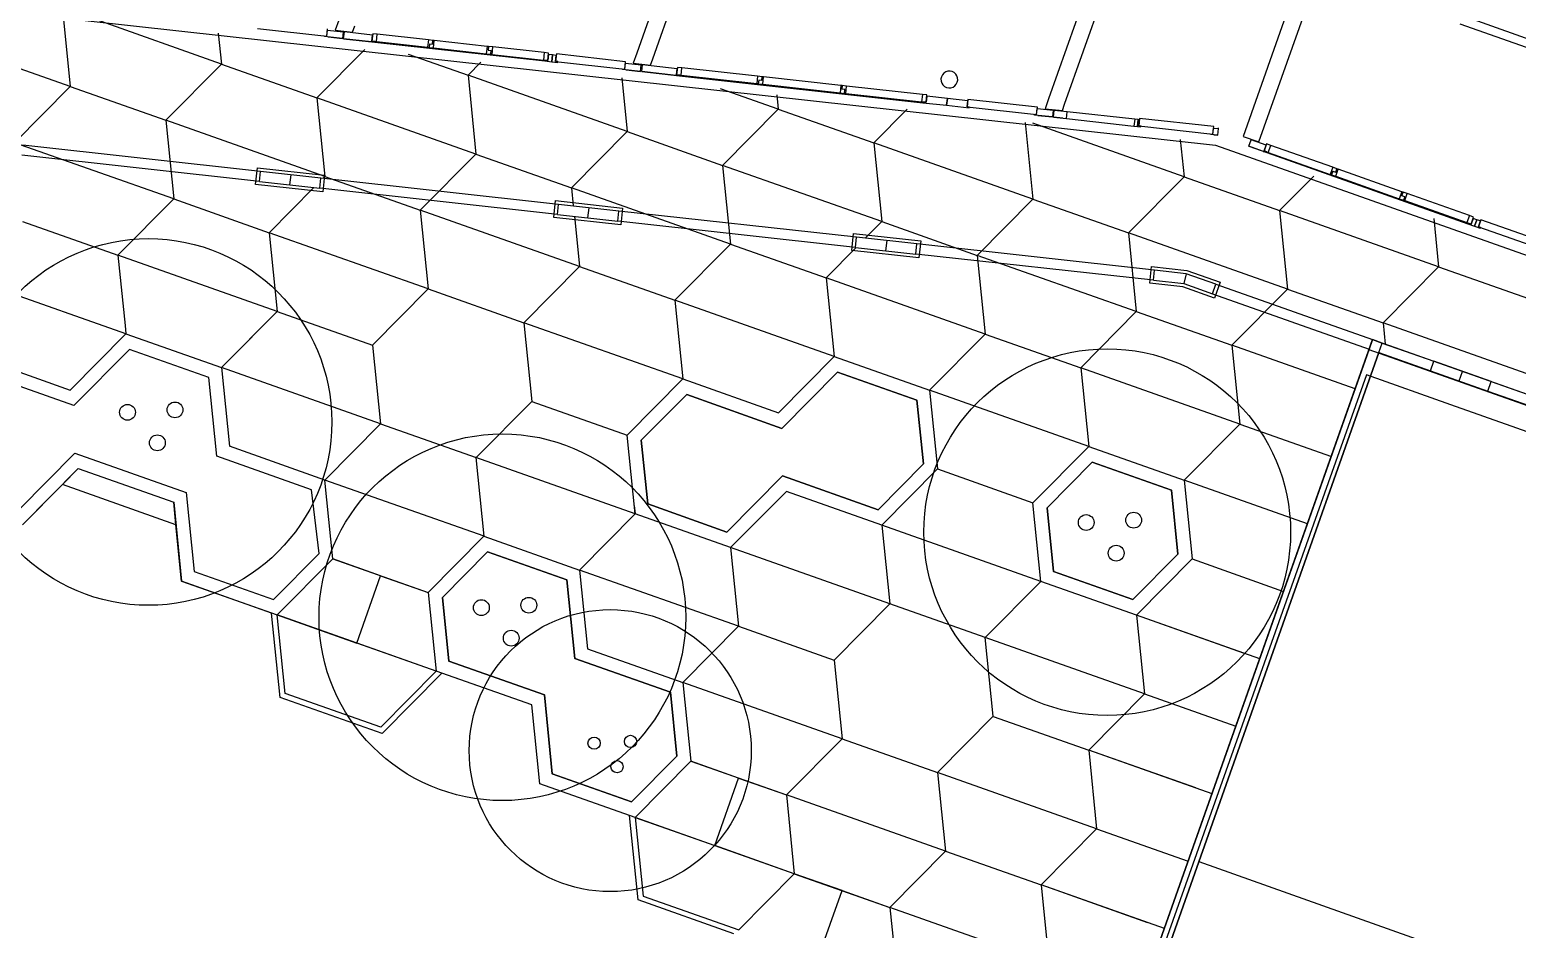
# Model space of a CAD drawing. Header units: metres. Extents: x 2681598 to 2681800, y 1249481 to 1249590.
# Drawn here: x 2681720.59 to 2681742.63, y 1249529.98 to 1249543.31 of the extents above; entities that cross this region are included whole.
import ezdxf

# ---------------------------------------------------------------- set-up
doc = ezdxf.new("R2010")
doc.units = ezdxf.units.M
doc.layers.add('linien', color=7, linetype='Continuous', true_color=0x000000)

msp = doc.modelspace()

# ---------------------------------------------------------------- linework, layer by layer
at = {"layer": 'linien'}
for p, q in [((2681732.768, 1249551.965), (2681729.585, 1249542.963)), ((2681729.821, 1249542.879), (2681733.007, 1249551.891)), ((2681738.403, 1249549.978), (2681735.684, 1249542.288)), ((2681735.92, 1249542.205), (2681738.639, 1249549.895)), ((2681741.137, 1249549.011), (2681738.563, 1249541.73)), ((2681738.798, 1249541.647), (2681741.373, 1249548.928)), ((2681711.665, 1249544.525), (2681738.154, 1249541.597)), ((2681721.086, 1249543.512), (2681721.192, 1249542.468)), ((2681723.431, 1249542.801), (2681721.571, 1249543.459)), ((2681725.17, 1249543.451), (2681725.118, 1249543.301)), ((2681741.777, 1249543.395), (2681744.275, 1249542.512)), ((2681744.317, 1249542.63), (2681741.818, 1249543.513)), ((2681721.192, 1249542.468), (2681718.835, 1249543.302)), ((2681723.384, 1249543.258), (2681723.431, 1249542.801)), ((2681723.967, 1249543.328), (2681724.991, 1249543.215)), ((2681724.959, 1249543.208), (2681724.96, 1249543.218)), ((2681725.225, 1249543.179), (2681724.959, 1249543.208)), ((2681724.96, 1249543.218), (2681724.991, 1249543.215)), ((2681724.991, 1249543.215), (2681725.003, 1249543.324)), ((2681724.991, 1249543.215), (2681725.001, 1249543.304)), ((2681725.001, 1249543.304), (2681725.236, 1249543.278)), ((2681725.011, 1249543.202), (2681725.225, 1249543.179)), ((2681725.011, 1249543.199), (2681725.011, 1249543.202)), ((2681725.118, 1249543.301), (2681725.373, 1249543.273)), ((2681725.236, 1249543.278), (2681725.225, 1249543.179)), ((2681725.236, 1249543.278), (2681725.237, 1249543.288)), ((2681725.241, 1249543.177), (2681725.252, 1249543.276)), ((2681725.241, 1249543.177), (2681725.704, 1249543.126)), ((2681725.652, 1249543.131), (2681725.241, 1249543.177)), ((2681725.252, 1249543.276), (2681725.253, 1249543.286)), ((2681725.67, 1249543.23), (2681725.252, 1249543.276)), ((2681725.373, 1249543.273), (2681725.406, 1249543.367)), ((2681725.672, 1249543.25), (2681725.66, 1249543.141)), ((2681725.66, 1249543.141), (2681725.67, 1249543.23)), ((2681725.738, 1249543.243), (2681725.672, 1249543.25)), ((2681725.726, 1249543.134), (2681725.738, 1249543.243)), ((2681726.498, 1249543.159), (2681725.738, 1249543.243)), ((2681726.498, 1249543.159), (2681726.485, 1249543.05)), ((2681726.563, 1249543.152), (2681726.498, 1249543.159)), ((2681724.845, 1249542.301), (2681725.555, 1249543.018)), ((2681725.652, 1249543.128), (2681725.652, 1249543.131)), ((2681725.705, 1249543.136), (2681725.66, 1249543.141)), ((2681725.66, 1249543.141), (2681725.726, 1249543.134)), ((2681725.704, 1249543.126), (2681725.705, 1249543.136)), ((2681725.704, 1249543.126), (2681728.22, 1249542.848)), ((2681725.726, 1249543.134), (2681726.485, 1249543.05)), ((2681726.197, 1249542.947), (2681727.084, 1249542.634)), ((2681726.485, 1249543.05), (2681726.506, 1249543.048)), ((2681726.512, 1249543.102), (2681726.506, 1249543.048)), ((2681726.506, 1249543.048), (2681726.572, 1249543.04)), ((2681726.512, 1249543.102), (2681726.557, 1249543.097)), ((2681726.557, 1249543.097), (2681726.563, 1249543.152)), ((2681726.584, 1249543.15), (2681726.563, 1249543.152)), ((2681726.572, 1249543.04), (2681726.584, 1249543.15)), ((2681726.572, 1249543.04), (2681727.354, 1249542.954)), ((2681727.366, 1249543.063), (2681726.584, 1249543.15)), ((2681727.366, 1249543.063), (2681727.354, 1249542.954)), ((2681727.354, 1249542.954), (2681727.42, 1249542.947)), ((2681727.387, 1249543.061), (2681727.366, 1249543.063)), ((2681727.387, 1249543.061), (2681727.381, 1249543.006)), ((2681727.381, 1249543.006), (2681727.426, 1249543.001)), ((2681727.453, 1249543.054), (2681727.387, 1249543.061)), ((2681727.42, 1249542.947), (2681727.426, 1249543.001)), ((2681727.42, 1249542.947), (2681727.441, 1249542.944)), ((2681727.441, 1249542.944), (2681727.453, 1249543.054)), ((2681727.441, 1249542.944), (2681728.2, 1249542.86)), ((2681728.213, 1249542.97), (2681727.453, 1249543.054)), ((2681728.213, 1249542.97), (2681728.2, 1249542.86)), ((2681728.278, 1249542.962), (2681728.213, 1249542.97)), ((2681728.266, 1249542.853), (2681728.278, 1249542.962)), ((2681728.276, 1249542.942), (2681728.266, 1249542.853)), ((2681728.334, 1249542.936), (2681728.276, 1249542.942)), ((2681728.393, 1249542.95), (2681728.381, 1249542.84)), ((2681729.418, 1249542.836), (2681728.393, 1249542.95)), ((2681729.585, 1249542.963), (2681729.532, 1249542.813)), ((2681722.606, 1249541.968), (2681723.431, 1249542.801)), ((2681723.431, 1249542.801), (2681724.845, 1249542.301)), ((2681727.084, 1249542.634), (2681727.276, 1249542.828)), ((2681728.2, 1249542.86), (2681728.266, 1249542.853)), ((2681728.221, 1249542.858), (2681728.22, 1249542.848)), ((2681728.22, 1249542.848), (2681728.323, 1249542.836)), ((2681728.266, 1249542.853), (2681728.221, 1249542.858)), ((2681728.323, 1249542.836), (2681728.334, 1249542.936)), ((2681728.334, 1249542.936), (2681728.323, 1249542.836)), ((2681728.323, 1249542.836), (2681728.411, 1249542.826)), ((2681728.391, 1249542.929), (2681728.334, 1249542.936)), ((2681728.381, 1249542.84), (2681728.391, 1249542.929)), ((2681728.412, 1249542.837), (2681728.381, 1249542.84)), ((2681728.381, 1249542.84), (2681729.406, 1249542.727)), ((2681728.411, 1249542.826), (2681728.412, 1249542.837)), ((2681729.374, 1249542.72), (2681729.375, 1249542.73)), ((2681729.64, 1249542.691), (2681729.374, 1249542.72)), ((2681729.375, 1249542.73), (2681729.406, 1249542.727)), ((2681729.406, 1249542.727), (2681729.418, 1249542.836)), ((2681729.406, 1249542.727), (2681729.416, 1249542.816)), ((2681729.416, 1249542.816), (2681729.651, 1249542.79)), ((2681729.532, 1249542.813), (2681729.788, 1249542.785)), ((2681729.64, 1249542.691), (2681729.651, 1249542.79)), ((2681729.651, 1249542.79), (2681729.652, 1249542.8)), ((2681729.656, 1249542.689), (2681729.667, 1249542.788)), ((2681729.667, 1249542.788), (2681729.668, 1249542.798)), ((2681730.184, 1249542.731), (2681729.667, 1249542.788)), ((2681729.788, 1249542.785), (2681729.821, 1249542.879)), ((2681730.186, 1249542.751), (2681730.174, 1249542.642)), ((2681730.174, 1249542.642), (2681730.184, 1249542.731)), ((2681730.252, 1249542.744), (2681730.186, 1249542.751)), ((2681730.24, 1249542.635), (2681730.252, 1249542.744)), ((2681731.374, 1249542.62), (2681730.252, 1249542.744)), ((2681727.084, 1249542.634), (2681727.202, 1249541.468)), ((2681729.441, 1249541.8), (2681727.084, 1249542.634)), ((2681729.36, 1249542.598), (2681729.441, 1249541.8)), ((2681729.426, 1249542.714), (2681729.64, 1249542.691)), ((2681729.426, 1249542.711), (2681729.426, 1249542.714)), ((2681729.656, 1249542.689), (2681730.218, 1249542.627)), ((2681730.166, 1249542.632), (2681729.656, 1249542.689)), ((2681730.166, 1249542.63), (2681730.166, 1249542.632)), ((2681730.219, 1249542.637), (2681730.174, 1249542.642)), ((2681730.174, 1249542.642), (2681730.24, 1249542.635)), ((2681730.218, 1249542.627), (2681730.219, 1249542.637)), ((2681730.218, 1249542.627), (2681733.822, 1249542.228)), ((2681730.24, 1249542.635), (2681731.362, 1249542.511)), ((2681731.374, 1249542.62), (2681731.362, 1249542.511)), ((2681731.362, 1249542.511), (2681731.383, 1249542.509)), ((2681731.44, 1249542.613), (2681731.374, 1249542.62)), ((2681731.389, 1249542.563), (2681731.383, 1249542.509)), ((2681731.383, 1249542.509), (2681731.449, 1249542.501)), ((2681731.434, 1249542.558), (2681731.389, 1249542.563)), ((2681731.434, 1249542.558), (2681731.44, 1249542.613)), ((2681731.461, 1249542.611), (2681731.44, 1249542.613)), ((2681731.449, 1249542.501), (2681731.461, 1249542.611)), ((2681731.449, 1249542.501), (2681732.594, 1249542.375)), ((2681732.606, 1249542.484), (2681731.461, 1249542.611)), ((2681720.367, 1249541.636), (2681721.192, 1249542.468)), ((2681721.192, 1249542.468), (2681722.606, 1249541.968)), ((2681724.845, 1249542.301), (2681724.963, 1249541.135)), ((2681727.202, 1249541.468), (2681724.845, 1249542.301)), ((2681731.68, 1249542.133), (2681730.823, 1249542.436)), ((2681731.659, 1249542.344), (2681731.68, 1249542.133)), ((2681732.606, 1249542.484), (2681732.594, 1249542.375)), ((2681732.594, 1249542.375), (2681732.659, 1249542.367)), ((2681732.627, 1249542.482), (2681732.606, 1249542.484)), ((2681732.627, 1249542.482), (2681732.621, 1249542.427)), ((2681732.665, 1249542.422), (2681732.621, 1249542.427)), ((2681732.692, 1249542.474), (2681732.627, 1249542.482)), ((2681732.659, 1249542.367), (2681732.665, 1249542.422)), ((2681732.659, 1249542.367), (2681732.68, 1249542.365)), ((2681732.68, 1249542.365), (2681732.692, 1249542.474)), ((2681732.68, 1249542.365), (2681733.803, 1249542.241)), ((2681733.815, 1249542.35), (2681732.692, 1249542.474)), ((2681733.815, 1249542.35), (2681733.803, 1249542.241)), ((2681733.88, 1249542.343), (2681733.815, 1249542.35)), ((2681733.868, 1249542.234), (2681733.88, 1249542.343)), ((2681733.878, 1249542.323), (2681733.868, 1249542.234)), ((2681734.184, 1249542.289), (2681733.878, 1249542.323)), ((2681734.173, 1249542.19), (2681734.184, 1249542.289)), ((2681734.184, 1249542.289), (2681734.173, 1249542.19)), ((2681734.486, 1249542.256), (2681734.184, 1249542.289)), ((2681734.489, 1249542.276), (2681734.477, 1249542.167)), ((2681735.517, 1249542.162), (2681734.489, 1249542.276)), ((2681735.684, 1249542.288), (2681735.631, 1249542.139)), ((2681730.855, 1249541.3), (2681731.68, 1249542.133)), ((2681731.68, 1249542.133), (2681733.094, 1249541.633)), ((2681733.094, 1249541.633), (2681733.587, 1249542.131)), ((2681733.803, 1249542.241), (2681733.868, 1249542.234)), ((2681733.823, 1249542.239), (2681733.822, 1249542.228)), ((2681733.822, 1249542.228), (2681734.173, 1249542.19)), ((2681733.868, 1249542.234), (2681733.823, 1249542.239)), ((2681734.173, 1249542.19), (2681734.506, 1249542.153)), ((2681734.477, 1249542.167), (2681734.486, 1249542.256)), ((2681734.507, 1249542.163), (2681734.477, 1249542.167)), ((2681734.477, 1249542.167), (2681735.505, 1249542.053)), ((2681734.506, 1249542.153), (2681734.507, 1249542.163)), ((2681735.473, 1249542.046), (2681735.474, 1249542.056)), ((2681735.474, 1249542.056), (2681735.505, 1249542.053)), ((2681735.505, 1249542.053), (2681735.517, 1249542.162)), ((2681735.505, 1249542.053), (2681735.515, 1249542.142)), ((2681735.515, 1249542.142), (2681735.75, 1249542.116)), ((2681735.631, 1249542.139), (2681735.887, 1249542.111)), ((2681735.75, 1249542.116), (2681735.739, 1249542.017)), ((2681735.75, 1249542.116), (2681735.751, 1249542.126)), ((2681735.757, 1249542.015), (2681735.768, 1249542.114)), ((2681735.768, 1249542.114), (2681735.769, 1249542.124)), ((2681735.959, 1249542.093), (2681735.768, 1249542.114)), ((2681735.887, 1249542.111), (2681735.92, 1249542.205)), ((2681735.948, 1249541.993), (2681735.959, 1249542.093)), ((2681736.959, 1249541.982), (2681735.959, 1249542.093)), ((2681724.963, 1249541.135), (2681722.606, 1249541.968)), ((2681722.606, 1249541.968), (2681722.724, 1249540.802)), ((2681735.336, 1249541.937), (2681735.451, 1249540.8)), ((2681737.69, 1249541.132), (2681735.449, 1249541.925)), ((2681735.739, 1249542.017), (2681735.473, 1249542.046)), ((2681735.525, 1249542.04), (2681735.739, 1249542.017)), ((2681735.525, 1249542.037), (2681735.525, 1249542.04)), ((2681735.757, 1249542.015), (2681735.948, 1249541.993)), ((2681735.896, 1249541.999), (2681735.757, 1249542.015)), ((2681735.896, 1249541.996), (2681735.896, 1249541.999)), ((2681735.948, 1249541.993), (2681736.948, 1249541.883)), ((2681736.959, 1249541.982), (2681736.948, 1249541.883)), ((2681736.948, 1249541.883), (2681736.998, 1249541.877)), ((2681737.009, 1249541.977), (2681736.959, 1249541.982)), ((2681736.998, 1249541.877), (2681737.009, 1249541.977)), ((2681737.009, 1249541.977), (2681736.998, 1249541.877)), ((2681736.998, 1249541.877), (2681737.049, 1249541.872)), ((2681737.029, 1249541.974), (2681737.009, 1249541.977)), ((2681737.032, 1249541.995), (2681737.019, 1249541.886)), ((2681737.019, 1249541.886), (2681737.029, 1249541.974)), ((2681737.05, 1249541.882), (2681737.019, 1249541.886)), ((2681737.019, 1249541.886), (2681738.117, 1249541.764)), ((2681738.129, 1249541.874), (2681737.032, 1249541.995)), ((2681737.049, 1249541.872), (2681737.05, 1249541.882)), ((2681738.117, 1249541.764), (2681738.129, 1249541.874)), ((2681738.117, 1249541.764), (2681738.127, 1249541.853)), ((2681738.127, 1249541.853), (2681738.199, 1249541.845)), ((2681738.188, 1249541.746), (2681738.199, 1249541.845)), ((2681738.199, 1249541.845), (2681738.2, 1249541.855)), ((2681722.724, 1249540.802), (2681720.367, 1249541.636)), ((2681728.616, 1249540.968), (2681729.441, 1249541.8)), ((2681729.441, 1249541.8), (2681730.855, 1249541.3)), ((2681733.094, 1249541.633), (2681733.212, 1249540.467)), ((2681735.451, 1249540.8), (2681733.094, 1249541.633)), ((2681737.634, 1249541.683), (2681737.69, 1249541.132)), ((2681738.085, 1249541.757), (2681738.086, 1249541.768)), ((2681738.188, 1249541.746), (2681738.085, 1249541.757)), ((2681738.086, 1249541.768), (2681738.117, 1249541.764)), ((2681738.136, 1249541.748), (2681738.137, 1249541.751)), ((2681738.137, 1249541.751), (2681738.188, 1249541.746)), ((2681738.563, 1249541.73), (2681738.798, 1249541.647)), ((2681738.649, 1249541.583), (2681738.682, 1249541.677)), ((2681738.682, 1249541.677), (2681738.685, 1249541.687)), ((2681738.905, 1249541.599), (2681738.682, 1249541.677)), ((2681738.911, 1249541.618), (2681738.875, 1249541.514)), ((2681738.974, 1249541.596), (2681738.911, 1249541.618)), ((2681723.993, 1249541.061), (2681720.473, 1249541.45)), ((2681724.01, 1249541.21), (2681720.49, 1249541.599)), ((2681726.377, 1249540.635), (2681727.202, 1249541.468)), ((2681727.202, 1249541.468), (2681728.616, 1249540.968)), ((2681738.154, 1249541.597), (2681754.541, 1249535.803)), ((2681738.649, 1249541.583), (2681738.914, 1249541.489)), ((2681738.865, 1249541.507), (2681738.649, 1249541.583)), ((2681738.864, 1249541.504), (2681738.865, 1249541.507)), ((2681738.875, 1249541.514), (2681738.905, 1249541.599)), ((2681738.917, 1249541.499), (2681738.875, 1249541.514)), ((2681738.875, 1249541.514), (2681738.937, 1249541.492)), ((2681738.914, 1249541.489), (2681738.917, 1249541.499)), ((2681738.914, 1249541.489), (2681741.895, 1249540.435)), ((2681738.937, 1249541.492), (2681738.974, 1249541.596)), ((2681738.937, 1249541.492), (2681739.856, 1249541.167)), ((2681739.892, 1249541.271), (2681738.974, 1249541.596)), ((2681723.938, 1249541.017), (2681723.966, 1249541.265)), ((2681723.966, 1249541.265), (2681724.96, 1249541.156)), ((2681723.993, 1249541.061), (2681724.01, 1249541.21)), ((2681723.993, 1249541.061), (2681724.01, 1249541.21)), ((2681724.904, 1249541.111), (2681724.01, 1249541.21)), ((2681733.212, 1249540.467), (2681730.855, 1249541.3)), ((2681730.855, 1249541.3), (2681730.973, 1249540.134)), ((2681739.892, 1249541.271), (2681739.856, 1249541.167)), ((2681739.894, 1249541.212), (2681739.876, 1249541.16)), ((2681739.955, 1249541.249), (2681739.892, 1249541.271)), ((2681739.894, 1249541.212), (2681739.936, 1249541.197)), ((2681739.936, 1249541.197), (2681739.955, 1249541.249)), ((2681739.938, 1249541.138), (2681739.975, 1249541.242)), ((2681739.975, 1249541.242), (2681739.955, 1249541.249)), ((2681740.915, 1249540.91), (2681739.975, 1249541.242)), ((2681724.932, 1249540.907), (2681723.938, 1249541.017)), ((2681723.993, 1249541.061), (2681724.888, 1249540.962)), ((2681724.138, 1249540.302), (2681724.801, 1249540.972)), ((2681724.457, 1249541.161), (2681724.441, 1249541.012)), ((2681724.888, 1249540.962), (2681724.904, 1249541.111)), ((2681724.888, 1249540.962), (2681724.904, 1249541.111)), ((2681728.408, 1249540.573), (2681724.888, 1249540.962)), ((2681728.425, 1249540.722), (2681724.904, 1249541.111)), ((2681724.96, 1249541.156), (2681724.932, 1249540.907)), ((2681724.936, 1249541.108), (2681724.963, 1249541.135)), ((2681724.963, 1249541.135), (2681726.377, 1249540.635)), ((2681730.973, 1249540.134), (2681728.616, 1249540.968)), ((2681728.616, 1249540.968), (2681728.643, 1249540.698)), ((2681736.865, 1249540.3), (2681737.69, 1249541.132)), ((2681737.69, 1249541.132), (2681739.104, 1249540.632)), ((2681739.104, 1249540.632), (2681739.61, 1249541.142)), ((2681739.856, 1249541.167), (2681739.876, 1249541.16)), ((2681739.876, 1249541.16), (2681739.938, 1249541.138)), ((2681739.938, 1249541.138), (2681740.878, 1249540.806)), ((2681721.899, 1249539.97), (2681722.724, 1249540.802)), ((2681722.724, 1249540.802), (2681724.138, 1249540.302)), ((2681728.353, 1249540.529), (2681728.38, 1249540.777)), ((2681728.38, 1249540.777), (2681729.374, 1249540.668)), ((2681734.626, 1249539.967), (2681735.451, 1249540.8)), ((2681735.451, 1249540.8), (2681736.865, 1249540.3)), ((2681740.915, 1249540.91), (2681740.878, 1249540.806)), ((2681740.878, 1249540.806), (2681740.94, 1249540.784)), ((2681740.934, 1249540.903), (2681740.915, 1249540.91)), ((2681740.916, 1249540.851), (2681740.934, 1249540.903)), ((2681740.959, 1249540.836), (2681740.916, 1249540.851)), ((2681740.997, 1249540.881), (2681740.934, 1249540.903)), ((2681740.959, 1249540.836), (2681740.94, 1249540.784)), ((2681740.94, 1249540.784), (2681740.96, 1249540.777)), ((2681740.96, 1249540.777), (2681740.997, 1249540.881)), ((2681740.96, 1249540.777), (2681741.879, 1249540.452)), ((2681741.916, 1249540.556), (2681740.997, 1249540.881)), ((2681726.377, 1249540.635), (2681726.495, 1249539.469)), ((2681728.734, 1249539.802), (2681726.377, 1249540.635)), ((2681729.347, 1249540.419), (2681728.353, 1249540.529)), ((2681728.408, 1249540.573), (2681728.425, 1249540.722)), ((2681728.408, 1249540.573), (2681728.425, 1249540.722)), ((2681728.408, 1249540.573), (2681729.303, 1249540.474)), ((2681729.319, 1249540.623), (2681728.425, 1249540.722)), ((2681728.659, 1249540.545), (2681728.734, 1249539.802)), ((2681728.872, 1249540.673), (2681728.855, 1249540.524)), ((2681729.303, 1249540.474), (2681729.319, 1249540.623)), ((2681729.303, 1249540.474), (2681729.319, 1249540.623)), ((2681732.839, 1249540.234), (2681729.319, 1249540.623)), ((2681729.374, 1249540.668), (2681729.347, 1249540.419)), ((2681739.104, 1249540.632), (2681739.222, 1249539.466)), ((2681741.461, 1249539.799), (2681739.104, 1249540.632)), ((2681741.389, 1249540.513), (2681741.461, 1249539.799)), ((2681741.916, 1249540.556), (2681741.879, 1249540.452)), ((2681741.978, 1249540.534), (2681741.916, 1249540.556)), ((2681741.941, 1249540.43), (2681741.978, 1249540.534)), ((2681741.971, 1249540.514), (2681741.941, 1249540.43)), ((2681742.026, 1249540.495), (2681741.971, 1249540.514)), ((2681720.485, 1249540.47), (2681721.899, 1249539.97)), ((2681724.138, 1249540.302), (2681724.256, 1249539.136)), ((2681726.495, 1249539.469), (2681724.138, 1249540.302)), ((2681732.823, 1249540.085), (2681729.303, 1249540.474)), ((2681732.968, 1249540.22), (2681733.212, 1249540.467)), ((2681733.212, 1249540.467), (2681734.626, 1249539.967)), ((2681736.865, 1249540.3), (2681736.983, 1249539.134)), ((2681739.222, 1249539.466), (2681736.865, 1249540.3)), ((2681741.879, 1249540.452), (2681741.941, 1249540.43)), ((2681741.899, 1249540.445), (2681741.895, 1249540.435)), ((2681741.895, 1249540.435), (2681741.992, 1249540.401)), ((2681741.941, 1249540.43), (2681741.899, 1249540.445)), ((2681741.992, 1249540.401), (2681742.026, 1249540.495)), ((2681742.026, 1249540.495), (2681741.992, 1249540.401)), ((2681741.992, 1249540.401), (2681742.076, 1249540.371)), ((2681742.08, 1249540.476), (2681742.026, 1249540.495)), ((2681742.087, 1249540.495), (2681742.05, 1249540.391)), ((2681742.05, 1249540.391), (2681742.08, 1249540.476)), ((2681742.08, 1249540.381), (2681742.05, 1249540.391)), ((2681742.05, 1249540.391), (2681743.023, 1249540.048)), ((2681742.076, 1249540.371), (2681742.08, 1249540.381)), ((2681743.059, 1249540.151), (2681742.087, 1249540.495)), ((2681730.148, 1249539.302), (2681730.973, 1249540.134)), ((2681730.973, 1249540.134), (2681732.387, 1249539.634)), ((2681732.387, 1249539.634), (2681732.833, 1249540.084)), ((2681732.768, 1249540.041), (2681732.795, 1249540.289)), ((2681732.795, 1249540.289), (2681733.789, 1249540.18)), ((2681732.823, 1249540.085), (2681732.839, 1249540.234)), ((2681732.823, 1249540.085), (2681732.839, 1249540.234)), ((2681732.823, 1249540.085), (2681733.718, 1249539.986)), ((2681733.734, 1249540.135), (2681732.839, 1249540.234)), ((2681733.287, 1249540.185), (2681733.27, 1249540.036)), ((2681733.718, 1249539.986), (2681733.734, 1249540.135)), ((2681733.718, 1249539.986), (2681733.734, 1249540.135)), ((2681737.254, 1249539.746), (2681733.734, 1249540.135)), ((2681733.789, 1249540.18), (2681733.762, 1249539.931)), ((2681724.256, 1249539.136), (2681721.899, 1249539.97)), ((2681721.899, 1249539.97), (2681722.005, 1249538.929)), ((2681733.762, 1249539.931), (2681732.768, 1249540.041)), ((2681737.238, 1249539.597), (2681733.718, 1249539.986)), ((2681736.983, 1249539.134), (2681734.626, 1249539.967)), ((2681734.626, 1249539.967), (2681734.744, 1249538.801)), ((2681722.017, 1249538.804), (2681719.66, 1249539.637)), ((2681727.909, 1249538.969), (2681728.734, 1249539.802)), ((2681728.734, 1249539.802), (2681730.148, 1249539.302)), ((2681732.387, 1249539.634), (2681732.505, 1249538.468)), ((2681734.744, 1249538.801), (2681732.387, 1249539.634)), ((2681737.183, 1249539.553), (2681737.21, 1249539.801)), ((2681737.21, 1249539.801), (2681737.73, 1249539.744)), ((2681737.238, 1249539.597), (2681737.254, 1249539.746)), ((2681737.238, 1249539.597), (2681737.254, 1249539.746)), ((2681737.719, 1249539.695), (2681737.254, 1249539.746)), ((2681737.719, 1249539.695), (2681737.685, 1249539.548)), ((2681738.159, 1249539.539), (2681737.719, 1249539.695)), ((2681737.73, 1249539.744), (2681738.223, 1249539.57)), ((2681740.637, 1249538.966), (2681741.461, 1249539.799)), ((2681741.461, 1249539.799), (2681742.875, 1249539.299)), ((2681725.671, 1249538.636), (2681726.495, 1249539.469)), ((2681726.495, 1249539.469), (2681727.909, 1249538.969)), ((2681737.674, 1249539.499), (2681737.183, 1249539.553)), ((2681737.238, 1249539.597), (2681737.685, 1249539.548)), ((2681738.14, 1249539.334), (2681737.674, 1249539.499)), ((2681737.685, 1249539.548), (2681738.109, 1249539.398)), ((2681738.109, 1249539.398), (2681738.159, 1249539.539)), ((2681738.109, 1249539.398), (2681738.159, 1249539.539)), ((2681738.223, 1249539.57), (2681738.14, 1249539.334)), ((2681738.159, 1249539.539), (2681740.483, 1249538.718)), ((2681738.398, 1249538.634), (2681739.222, 1249539.466)), ((2681739.222, 1249539.466), (2681740.637, 1249538.966)), ((2681730.148, 1249539.302), (2681730.266, 1249538.136)), ((2681732.505, 1249538.468), (2681730.148, 1249539.302)), ((2681738.109, 1249539.398), (2681740.433, 1249538.576)), ((2681723.432, 1249538.304), (2681724.256, 1249539.136)), ((2681723.52, 1249538.393), (2681724.256, 1249539.136)), ((2681724.256, 1249539.136), (2681725.671, 1249538.636)), ((2681736.159, 1249538.301), (2681736.983, 1249539.134)), ((2681736.983, 1249539.134), (2681738.398, 1249538.634)), ((2681721.193, 1249537.971), (2681722.017, 1249538.804)), ((2681722.005, 1249538.929), (2681722.017, 1249538.804)), ((2681722.017, 1249538.804), (2681723.432, 1249538.304)), ((2681727.909, 1249538.969), (2681728.028, 1249537.803)), ((2681730.266, 1249538.136), (2681727.909, 1249538.969)), ((2681733.92, 1249537.968), (2681734.744, 1249538.801)), ((2681734.744, 1249538.801), (2681736.159, 1249538.301)), ((2681742.994, 1249538.133), (2681740.637, 1249538.966)), ((2681740.637, 1249538.966), (2681740.668, 1249538.652)), ((2681722.07, 1249538.573), (2681721.245, 1249537.74)), ((2681722.07, 1249538.573), (2681721.245, 1249537.74)), ((2681723.245, 1249538.157), (2681722.07, 1249538.573)), ((2681723.245, 1249538.157), (2681722.07, 1249538.573)), ((2681725.671, 1249538.636), (2681725.789, 1249537.47)), ((2681740.433, 1249538.576), (2681730.62, 1249510.824)), ((2681730.928, 1249511.694), (2681740.483, 1249538.718)), ((2681740.225, 1249537.987), (2681738.398, 1249538.634)), ((2681738.398, 1249538.634), (2681738.516, 1249537.467)), ((2681740.429, 1249538.574), (2681760.039, 1249531.614)), ((2681740.483, 1249538.718), (2681740.433, 1249538.576)), ((2681740.483, 1249538.718), (2681740.625, 1249538.668)), ((2681740.483, 1249538.718), (2681753.621, 1249534.072)), ((2681740.625, 1249538.668), (2681740.483, 1249538.718)), ((2681740.575, 1249538.526), (2681740.625, 1249538.668)), ((2681740.625, 1249538.668), (2681741.388, 1249538.397)), ((2681719.778, 1249538.471), (2681721.193, 1249537.971)), ((2681723.432, 1249538.304), (2681723.52, 1249538.393)), ((2681730.762, 1249510.774), (2681740.575, 1249538.526)), ((2681740.575, 1249538.526), (2681731.07, 1249511.644)), ((2681731.681, 1249537.636), (2681732.505, 1249538.468)), ((2681732.505, 1249538.468), (2681733.92, 1249537.968)), ((2681740.575, 1249538.526), (2681741.338, 1249538.256)), ((2681741.338, 1249538.256), (2681741.388, 1249538.397)), ((2681741.338, 1249538.256), (2681741.388, 1249538.397)), ((2681742.237, 1249538.097), (2681741.388, 1249538.397)), ((2681721.245, 1249537.74), (2681719.831, 1249538.24)), ((2681721.245, 1249537.74), (2681719.831, 1249538.24)), ((2681723.363, 1249536.991), (2681723.245, 1249538.157)), ((2681723.363, 1249536.991), (2681723.245, 1249538.157)), ((2681723.432, 1249538.304), (2681723.55, 1249537.138)), ((2681725.789, 1249537.47), (2681723.432, 1249538.304)), ((2681729.442, 1249537.303), (2681730.266, 1249538.136)), ((2681730.266, 1249538.136), (2681731.681, 1249537.636)), ((2681740.393, 1249538.197), (2681730.658, 1249510.768)), ((2681732.558, 1249538.237), (2681731.733, 1249537.403)), ((2681731.733, 1249537.403), (2681732.558, 1249538.237)), ((2681733.731, 1249537.819), (2681732.558, 1249538.237)), ((2681732.558, 1249538.237), (2681733.731, 1249537.819)), ((2681736.159, 1249538.301), (2681736.277, 1249537.135)), ((2681738.516, 1249537.467), (2681736.159, 1249538.301)), ((2681741.641, 1249537.754), (2681740.393, 1249538.197)), ((2681741.338, 1249538.256), (2681742.187, 1249537.956)), ((2681741.763, 1249538.106), (2681741.813, 1249538.247)), ((2681742.187, 1249537.956), (2681742.237, 1249538.097)), ((2681742.187, 1249537.956), (2681742.237, 1249538.097)), ((2681742.237, 1249538.097), (2681745.466, 1249536.956)), ((2681730.326, 1249537.907), (2681729.651, 1249537.228)), ((2681729.651, 1249537.228), (2681730.326, 1249537.907)), ((2681731.733, 1249537.403), (2681730.326, 1249537.907)), ((2681730.326, 1249537.907), (2681731.733, 1249537.403)), ((2681733.92, 1249537.968), (2681734.038, 1249536.802)), ((2681736.277, 1249537.135), (2681733.92, 1249537.968)), ((2681742.187, 1249537.956), (2681745.416, 1249536.814)), ((2681727.203, 1249536.97), (2681728.028, 1249537.803)), ((2681728.028, 1249537.803), (2681729.442, 1249537.303)), ((2681733.829, 1249536.876), (2681733.731, 1249537.819)), ((2681733.731, 1249537.819), (2681733.829, 1249536.876)), ((2681759.917, 1249531.268), (2681741.641, 1249537.754)), ((2681724.964, 1249536.638), (2681725.789, 1249537.47)), ((2681725.789, 1249537.47), (2681727.203, 1249536.97)), ((2681737.691, 1249536.635), (2681738.516, 1249537.467)), ((2681738.516, 1249537.467), (2681739.872, 1249536.988)), ((2681729.56, 1249536.137), (2681729.442, 1249537.303)), ((2681729.651, 1249537.228), (2681729.749, 1249536.283)), ((2681729.749, 1249536.283), (2681729.651, 1249537.228)), ((2681720.433, 1249536.203), (2681721.258, 1249537.036)), ((2681720.433, 1249536.203), (2681721.258, 1249537.036)), ((2681721.258, 1249537.036), (2681722.911, 1249536.451)), ((2681721.258, 1249537.036), (2681722.911, 1249536.451)), ((2681724.767, 1249536.495), (2681723.363, 1249536.991)), ((2681724.767, 1249536.495), (2681723.363, 1249536.991)), ((2681724.964, 1249536.638), (2681723.55, 1249537.138)), ((2681735.452, 1249536.302), (2681736.277, 1249537.135)), ((2681736.277, 1249537.135), (2681737.691, 1249536.635)), ((2681720.486, 1249535.976), (2681721.311, 1249536.809)), ((2681721.311, 1249536.809), (2681721.075, 1249536.571)), ((2681721.311, 1249536.809), (2681722.725, 1249536.309)), ((2681727.202, 1249536.97), (2681727.32, 1249535.804)), ((2681729.56, 1249536.137), (2681727.202, 1249536.97)), ((2681733.157, 1249536.197), (2681733.829, 1249536.876)), ((2681733.829, 1249536.876), (2681733.157, 1249536.197)), ((2681734.038, 1249536.802), (2681733.213, 1249535.969)), ((2681734.038, 1249536.802), (2681735.452, 1249536.302)), ((2681736.33, 1249536.904), (2681735.662, 1249536.228)), ((2681735.662, 1249536.228), (2681736.33, 1249536.904)), ((2681737.505, 1249536.488), (2681736.33, 1249536.904)), ((2681736.33, 1249536.904), (2681737.505, 1249536.488)), ((2681721.075, 1249536.571), (2681720.486, 1249535.976)), ((2681722.758, 1249535.975), (2681721.075, 1249536.571)), ((2681727.321, 1249535.804), (2681724.964, 1249536.638)), ((2681725.082, 1249535.471), (2681724.964, 1249536.638)), ((2681730.916, 1249535.866), (2681731.74, 1249536.699)), ((2681731.74, 1249536.699), (2681730.916, 1249535.866)), ((2681731.74, 1249536.699), (2681733.157, 1249536.197)), ((2681733.157, 1249536.197), (2681731.74, 1249536.699)), ((2681739.282, 1249536.072), (2681737.691, 1249536.635)), ((2681739.518, 1249535.989), (2681737.691, 1249536.635)), ((2681737.691, 1249536.635), (2681737.809, 1249535.469)), ((2681722.911, 1249536.451), (2681723.029, 1249535.285)), ((2681722.911, 1249536.451), (2681723.029, 1249535.285)), ((2681724.88, 1249535.552), (2681724.767, 1249536.495)), ((2681724.88, 1249535.552), (2681724.767, 1249536.495)), ((2681730.974, 1249535.637), (2681731.799, 1249536.469)), ((2681733.213, 1249535.969), (2681731.799, 1249536.469)), ((2681737.6, 1249535.542), (2681737.505, 1249536.488)), ((2681737.505, 1249536.488), (2681737.6, 1249535.542)), ((2681722.758, 1249535.975), (2681722.725, 1249536.309)), ((2681722.725, 1249536.309), (2681722.842, 1249535.139)), ((2681728.735, 1249535.304), (2681729.56, 1249536.137)), ((2681729.547, 1249536.262), (2681729.56, 1249536.137)), ((2681730.974, 1249535.637), (2681729.56, 1249536.137)), ((2681729.749, 1249536.283), (2681730.916, 1249535.866)), ((2681730.916, 1249535.866), (2681729.749, 1249536.283)), ((2681735.57, 1249535.136), (2681735.452, 1249536.302)), ((2681735.662, 1249536.228), (2681735.756, 1249535.282)), ((2681735.756, 1249535.282), (2681735.662, 1249536.228)), ((2681722.842, 1249535.139), (2681722.758, 1249535.975)), ((2681735.57, 1249535.136), (2681733.213, 1249535.969)), ((2681733.213, 1249535.969), (2681733.331, 1249534.803)), ((2681726.496, 1249534.971), (2681727.32, 1249535.804)), ((2681727.32, 1249535.804), (2681728.735, 1249535.304)), ((2681730.974, 1249535.637), (2681731.063, 1249535.726)), ((2681724.204, 1249534.87), (2681724.88, 1249535.552)), ((2681724.204, 1249534.87), (2681724.88, 1249535.552)), ((2681724.257, 1249534.639), (2681725.082, 1249535.471)), ((2681725.082, 1249535.471), (2681726.496, 1249534.971)), ((2681725.789, 1249535.221), (2681725.082, 1249535.471)), ((2681727.374, 1249535.575), (2681726.705, 1249534.9)), ((2681726.705, 1249534.9), (2681727.374, 1249535.575)), ((2681728.549, 1249535.16), (2681727.374, 1249535.575)), ((2681727.374, 1249535.575), (2681728.549, 1249535.16)), ((2681730.974, 1249535.637), (2681731.092, 1249534.471)), ((2681733.331, 1249534.803), (2681730.974, 1249535.637)), ((2681736.931, 1249534.867), (2681737.6, 1249535.542)), ((2681737.6, 1249535.542), (2681736.931, 1249534.867)), ((2681737.809, 1249535.469), (2681736.984, 1249534.636)), ((2681737.809, 1249535.469), (2681739.165, 1249534.989)), ((2681723.029, 1249535.285), (2681724.204, 1249534.87)), ((2681723.029, 1249535.285), (2681724.204, 1249534.87)), ((2681731.092, 1249534.471), (2681728.735, 1249535.304)), ((2681728.735, 1249535.304), (2681728.853, 1249534.138)), ((2681735.756, 1249535.282), (2681736.931, 1249534.867)), ((2681736.931, 1249534.867), (2681735.756, 1249535.282)), ((2681724.174, 1249534.668), (2681722.842, 1249535.139)), ((2681722.842, 1249535.139), (2681724.257, 1249534.639)), ((2681725.435, 1249534.222), (2681725.789, 1249535.221)), ((2681725.789, 1249535.221), (2681726.496, 1249534.971)), ((2681728.667, 1249533.994), (2681728.549, 1249535.16)), ((2681728.549, 1249535.16), (2681728.667, 1249533.994)), ((2681734.745, 1249534.303), (2681735.57, 1249535.136)), ((2681736.984, 1249534.636), (2681735.57, 1249535.136)), ((2681726.496, 1249534.971), (2681726.613, 1249533.806)), ((2681726.705, 1249534.9), (2681726.8, 1249533.954)), ((2681726.8, 1249533.954), (2681726.705, 1249534.9)), ((2681733.331, 1249534.803), (2681732.506, 1249533.971)), ((2681734.745, 1249534.303), (2681733.331, 1249534.803)), ((2681724.301, 1249533.416), (2681724.174, 1249534.668)), ((2681724.375, 1249533.475), (2681724.257, 1249534.639)), ((2681726.613, 1249533.806), (2681724.257, 1249534.639)), ((2681724.257, 1249534.639), (2681725.435, 1249534.222)), ((2681738.572, 1249534.074), (2681736.984, 1249534.636)), ((2681738.812, 1249533.99), (2681736.984, 1249534.636)), ((2681736.984, 1249534.636), (2681737.102, 1249533.47)), ((2681730.267, 1249533.638), (2681731.092, 1249534.471)), ((2681731.092, 1249534.471), (2681732.506, 1249533.971)), ((2681726.613, 1249533.806), (2681725.435, 1249534.222)), ((2681728.853, 1249534.138), (2681730.267, 1249533.638)), ((2681734.863, 1249533.139), (2681734.745, 1249534.303)), ((2681737.102, 1249533.47), (2681734.745, 1249534.303)), ((2681726.8, 1249533.954), (2681728.215, 1249533.454)), ((2681728.215, 1249533.454), (2681726.8, 1249533.954)), ((2681730.081, 1249533.494), (2681728.667, 1249533.994)), ((2681728.667, 1249533.994), (2681730.081, 1249533.494)), ((2681732.506, 1249533.971), (2681732.624, 1249532.805)), ((2681726.613, 1249533.806), (2681725.79, 1249532.975)), ((2681726.696, 1249533.776), (2681725.811, 1249532.883)), ((2681728.029, 1249533.305), (2681726.613, 1249533.806)), ((2681728.029, 1249533.305), (2681726.696, 1249533.776)), ((2681725.79, 1249532.975), (2681724.375, 1249533.475)), ((2681730.177, 1249532.548), (2681730.081, 1249533.494)), ((2681730.081, 1249533.494), (2681730.177, 1249532.548)), ((2681732.624, 1249532.805), (2681730.267, 1249533.638)), ((2681730.267, 1249533.638), (2681730.384, 1249532.472)), ((2681736.277, 1249532.637), (2681737.102, 1249533.47)), ((2681737.102, 1249533.47), (2681738.458, 1249532.991)), ((2681725.811, 1249532.883), (2681724.301, 1249533.416)), ((2681728.146, 1249532.139), (2681728.029, 1249533.305)), ((2681728.215, 1249533.454), (2681728.332, 1249532.286)), ((2681728.332, 1249532.286), (2681728.215, 1249533.454)), ((2681734.038, 1249532.305), (2681734.863, 1249533.139)), ((2681734.863, 1249533.137), (2681736.277, 1249532.637)), ((2681731.8, 1249531.972), (2681732.624, 1249532.805)), ((2681732.624, 1249532.805), (2681734.038, 1249532.305)), ((2681737.863, 1249532.077), (2681736.277, 1249532.637)), ((2681738.105, 1249531.991), (2681736.277, 1249532.637)), ((2681736.277, 1249532.637), (2681736.395, 1249531.471)), ((2681729.507, 1249531.871), (2681730.177, 1249532.548)), ((2681730.177, 1249532.548), (2681729.507, 1249531.871)), ((2681729.56, 1249531.64), (2681730.384, 1249532.472)), ((2681730.384, 1249532.472), (2681731.8, 1249531.972)), ((2681731.092, 1249532.222), (2681730.384, 1249532.472)), ((2681728.332, 1249532.286), (2681729.507, 1249531.871)), ((2681729.507, 1249531.871), (2681728.332, 1249532.286)), ((2681730.738, 1249531.223), (2681731.092, 1249532.222)), ((2681731.092, 1249532.222), (2681731.8, 1249531.972)), ((2681736.395, 1249531.471), (2681734.038, 1249532.305)), ((2681734.038, 1249532.305), (2681734.157, 1249531.139)), ((2681729.477, 1249531.669), (2681728.146, 1249532.139)), ((2681729.56, 1249531.64), (2681728.146, 1249532.139)), ((2681734.157, 1249531.139), (2681731.8, 1249531.972)), ((2681731.8, 1249531.972), (2681731.916, 1249530.806)), ((2681729.605, 1249530.417), (2681729.477, 1249531.669)), ((2681729.56, 1249531.64), (2681729.678, 1249530.473)), ((2681731.916, 1249530.806), (2681729.56, 1249531.64)), ((2681729.56, 1249531.64), (2681730.738, 1249531.223)), ((2681735.571, 1249530.639), (2681736.395, 1249531.471)), ((2681736.395, 1249531.471), (2681737.751, 1249530.992)), ((2681731.916, 1249530.806), (2681730.738, 1249531.223)), ((2681733.332, 1249530.306), (2681734.157, 1249531.139)), ((2681734.157, 1249531.139), (2681735.571, 1249530.639)), ((2681737.908, 1249530.985), (2681743.781, 1249528.901)), ((2681731.095, 1249529.973), (2681731.916, 1249530.806)), ((2681731.916, 1249530.806), (2681733.332, 1249530.306)), ((2681732.625, 1249530.557), (2681731.916, 1249530.806)), ((2681737.398, 1249529.992), (2681735.571, 1249530.639)), ((2681735.571, 1249530.639), (2681735.689, 1249529.473)), ((2681737.154, 1249530.079), (2681735.571, 1249530.639)), ((2681731.021, 1249529.917), (2681729.605, 1249530.417)), ((2681729.678, 1249530.473), (2681731.095, 1249529.973)), ((2681732.27, 1249529.557), (2681732.625, 1249530.557)), ((2681732.625, 1249530.557), (2681733.332, 1249530.306)), ((2681735.689, 1249529.473), (2681733.332, 1249530.306)), ((2681733.332, 1249530.306), (2681733.45, 1249529.14))]:
    msp.add_line(p, q, dxfattribs=at)
for points in [[(2681734.096, 1249542.614, 1), (2681734.331, 1249542.531)], [(2681734.331, 1249542.531, 1), (2681734.096, 1249542.614)]]:
    msp.add_lwpolyline(points, format="xyb", dxfattribs=at)
for centre, radius in [((2681722.351, 1249537.498), 2.716), ((2681736.552, 1249535.865), 2.716), ((2681722.04, 1249537.641), 0.117), ((2681722.743, 1249537.677), 0.117), ((2681722.483, 1249537.189), 0.117), ((2681727.593, 1249534.605), 2.716), ((2681736.241, 1249536.008), 0.117), ((2681736.944, 1249536.044), 0.117), ((2681736.684, 1249535.555), 0.117), ((2681727.282, 1249534.748), 0.117), ((2681727.985, 1249534.783), 0.117), ((2681729.19, 1249532.629), 2.089), ((2681727.724, 1249534.295), 0.117), ((2681728.951, 1249532.739), 0.0904), ((2681729.492, 1249532.766), 0.0904), ((2681729.291, 1249532.391), 0.0904)]:
    msp.add_circle(centre, radius, dxfattribs=at)

doc.saveas('drawing.dxf')
